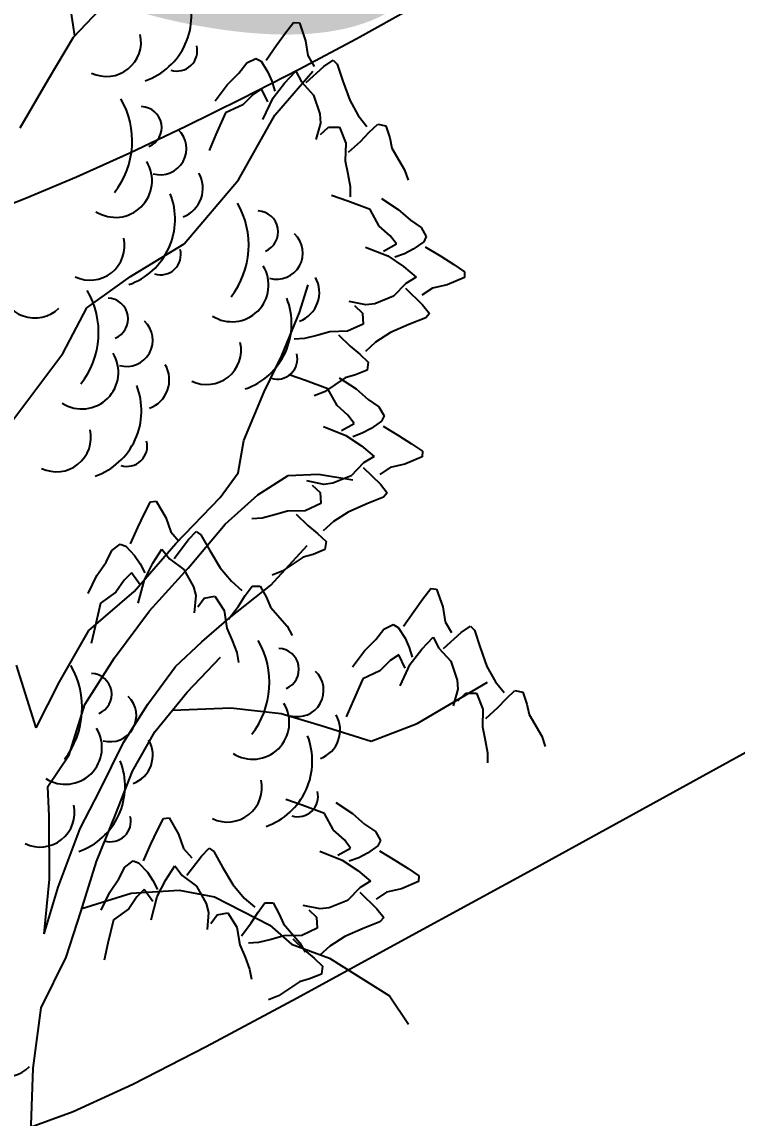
# Model space of a CAD drawing. Header units: millimetres. Extents: x 524954 to 526204, y 9523489 to 9524010.
# Drawn here: x 525511.42 to 525516.23, y 9523564.53 to 9523571.91 of the extents above; entities that cross this region are included whole.
import ezdxf
from ezdxf.enums import TextEntityAlignment as Align

# ---------------------------------------------------------------- set-up
doc = ezdxf.new("R2010")
doc.units = ezdxf.units.MM
doc.linetypes.add('ACAD_ISO12W100', pattern=[21, 12, -3, 0, -3, 0, -3])
for name, color, linetype in [('Arbre', 34, 'ACAD_ISO12W100'), ('CN_01_00', 3, 'Continuous'), ('CN_10_00', 1, 'Continuous'), ('Route - Route de la corniche de Brazzaville - Textes - Tabulations', 1, 'Continuous')]:
    doc.layers.add(name, color=color, linetype=linetype)
doc.styles.add('Affichages route', font='arial.ttf', dxfattribs={"height": 0.5})

# ---------------------------------------------------------------- blocks, each defined once
blk = doc.blocks.new('v088')
at = {"linetype": 'Continuous'}
for p, q in [((0.3448, 10.1217), (0.2693, 10.6145)), ((0.3358, 10.1122), (0.6339, 10.4293)), ((0.1676, 9.8288), (0.3358, 10.1122)), ((1.6901, 9.587), (1.945, 9.8846)), ((-0.0246, 9.5014), (0.1676, 9.8288)), ((1.4442, 9.1527), (1.6901, 9.587)), ((1.08, 8.7222), (1.4442, 9.1527)), ((0.7177, 8.5032), (1.08, 8.7222)), ((0.4236, 8.2918), (0.7177, 8.5032)), ((1.8546, 8.2596), (1.9129, 8.4473)), ((0.2621, 7.9837), (0.4236, 8.2918)), ((1.7363, 7.971), (1.8546, 8.2596)), ((-0.0934, 7.5087), (0.2621, 7.9837)), ((1.617, 7.726), (1.7363, 7.971)), ((1.4808, 7.3998), (1.617, 7.726)), ((1.4418, 7.1813), (1.4808, 7.3998)), ((1.3209, 7.0171), (1.4418, 7.1813)), ((1.5755, 7.0348), (1.778, 7.1634)), ((1.778, 7.1634), (1.983, 7.1739)), ((1.983, 7.1739), (2.2139, 7.1352)), ((1.0227, 6.7061), (1.3209, 7.0171)), ((1.3557, 6.8374), (1.5755, 7.0348)), ((1.107, 6.54), (1.3557, 6.8374)), ((0.7433, 6.3831), (1.0227, 6.7061)), ((1.6628, 6.4272), (1.906, 6.6935)), ((0.8455, 6.2546), (1.107, 6.54)), ((1.3814, 6.2037), (1.6628, 6.4272)), ((0.4379, 6.1217), (0.7433, 6.3831)), ((0.6096, 5.9388), (0.8455, 6.2546)), ((1.1982, 6.0444), (1.3814, 6.2037)), ((0.2399, 5.7756), (0.4379, 6.1217)), ((1.0213, 5.879), (1.1982, 6.0444)), ((0.4109, 5.6237), (0.6096, 5.9388)), ((1.0995, 5.7065), (1.3247, 5.9413)), ((0.0846, 5.4676), (-0.0486, 5.8877)), ((0.8338, 5.6263), (1.0213, 5.879)), ((0.0846, 5.4676), (0.2399, 5.7756)), ((2.6462, 5.4963), (3.1193, 5.7735)), ((0.8812, 5.4407), (1.0995, 5.7065)), ((0.3061, 5.2857), (0.4109, 5.6237)), ((0.6713, 5.3679), (0.8338, 5.6263)), ((1.0006, 5.5861), (1.394, 5.6007)), ((1.394, 5.6007), (1.7306, 5.5642)), ((1.7306, 5.5642), (1.9997, 5.4827)), ((1.9997, 5.4827), (2.3377, 5.3779)), ((2.3377, 5.3779), (2.6462, 5.4963)), ((0.7312, 5.1764), (0.8812, 5.4407)), ((0.5102, 5.0412), (0.6713, 5.3679)), ((0.1613, 5.0712), (0.3061, 5.2857)), ((0.6191, 4.888), (0.7312, 5.1764)), ((0.1717, 4.8724), (0.1613, 5.0712)), ((0.3786, 4.7897), (0.5102, 5.0412)), ((0.1743, 4.4496), (0.1717, 4.8724)), ((0.489, 4.5681), (0.6191, 4.888)), ((0.2314, 4.3948), (0.3786, 4.7897)), ((0.3841, 4.2301), (0.489, 4.5681)), ((0.1384, 4.0819), (0.1743, 4.4496)), ((0.1384, 4.0819), (0.2314, 4.3948)), ((0.3911, 4.2526), (0.7235, 4.3553)), ((0.7235, 4.3553), (1.0465, 4.3745)), ((1.0465, 4.3745), (1.2838, 4.3297)), ((1.2838, 4.3297), (1.6547, 4.1385)), ((0.2848, 3.9233), (0.3841, 4.2301)), ((1.6547, 4.1385), (1.8004, 4.0109)), ((1.8004, 4.0109), (2.0573, 3.9168)), ((0.1177, 3.584), (0.2848, 3.9233)), ((2.0573, 3.9168), (2.4606, 3.664)), ((2.4606, 3.664), (2.589, 3.4739)), ((0.064, 3.1786), (0.1177, 3.584)), ((0.0445, 2.6247), (0.064, 3.1786))]:
    blk.add_line(p, q, dxfattribs=at)
at = {"color": 3, "linetype": 'Continuous'}
for p, q in [((1.7617, 10.1424), (1.8156, 10.2117)), ((1.8156, 10.2117), (1.8541, 10.2078)), ((1.8541, 10.2078), (1.8964, 10.0886)), ((1.7002, 10.0578), (1.7617, 10.1424)), ((1.631, 9.9578), (1.7002, 10.0578)), ((1.8964, 10.0886), (1.9118, 9.9886)), ((1.5002, 9.9386), (1.5617, 9.9693)), ((1.5617, 9.9693), (1.5963, 9.9501)), ((1.9118, 9.9886), (1.9541, 9.9155)), ((2.0195, 9.9155), (2.081, 9.9578)), ((2.081, 9.9578), (2.1079, 9.9309)), ((1.4463, 9.8693), (1.5002, 9.9386)), ((1.5963, 9.9501), (1.6425, 9.877)), ((1.7541, 9.8039), (1.831, 9.8847)), ((1.831, 9.8847), (1.8695, 9.8116)), ((1.9002, 9.8078), (2.0195, 9.9155)), ((2.1079, 9.9309), (2.1464, 9.8155)), ((1.3694, 9.7924), (1.4463, 9.8693)), ((1.6425, 9.877), (1.6694, 9.8155)), ((1.6694, 9.8155), (1.6887, 9.7501)), ((1.8695, 9.8116), (1.9502, 9.7232)), ((2.1464, 9.8155), (2.1926, 9.6885)), ((1.2886, 9.6847), (1.3694, 9.7924)), ((1.6002, 9.7655), (1.5425, 9.727)), ((1.6425, 9.677), (1.6002, 9.7655)), ((1.6771, 9.7039), (1.7541, 9.8039)), ((1.5425, 9.727), (1.4733, 9.6578)), ((1.6079, 9.5578), (1.6771, 9.7039)), ((1.9502, 9.7232), (1.9925, 9.5962)), ((2.1926, 9.6885), (2.2503, 9.5847)), ((1.3579, 9.6039), (1.2925, 9.4577)), ((1.4733, 9.6578), (1.3579, 9.6039)), ((1.9925, 9.5962), (1.9964, 9.5347)), ((2.2503, 9.5847), (2.308, 9.5116)), ((1.9964, 9.5347), (1.9656, 9.4231)), ((2.3233, 9.4731), (2.381, 9.527)), ((2.381, 9.527), (2.4349, 9.5154)), ((2.4349, 9.5154), (2.4618, 9.4347)), ((1.2925, 9.4577), (1.2463, 9.35)), ((1.9964, 9.4577), (2.0502, 9.5077)), ((2.0502, 9.5077), (2.1233, 9.5077)), ((2.1233, 9.5077), (2.1656, 9.4)), ((2.2657, 9.4116), (2.3233, 9.4731)), ((2.1656, 9.4), (2.1618, 9.2808)), ((2.1849, 9.3385), (2.2657, 9.4116)), ((2.4618, 9.4347), (2.4772, 9.3654)), ((2.4772, 9.3654), (2.5618, 9.2193)), ((2.1618, 9.2808), (2.181, 9.1923)), ((2.5618, 9.2193), (2.5849, 9.15)), ((2.181, 9.1923), (2.1964, 9.1077)), ((2.1964, 9.1077), (2.1964, 9.0385)), ((2.1801, 9.009), (2.0697, 9.0483)), ((2.3301, 8.953), (2.1801, 9.009)), ((2.4064, 9.0272), (2.519, 8.9533)), ((2.3912, 8.8412), (2.3301, 8.953)), ((2.519, 8.9533), (2.6006, 8.8814)), ((2.6006, 8.8814), (2.6731, 8.832)), ((2.4646, 8.7765), (2.3912, 8.8412)), ((2.5067, 8.7213), (2.4646, 8.7765)), ((2.6731, 8.832), (2.7077, 8.7725)), ((2.2998, 8.7005), (2.4501, 8.6406)), ((2.421, 8.6735), (2.5067, 8.7213)), ((2.6907, 8.7368), (2.6207, 8.6861)), ((2.7077, 8.7725), (2.6907, 8.7368)), ((2.7005, 8.7027), (2.8047, 8.6399)), ((2.4501, 8.6406), (2.5548, 8.5702)), ((2.5609, 8.6554), (2.4969, 8.632)), ((2.6207, 8.6861), (2.5609, 8.6554)), ((2.8047, 8.6399), (2.8931, 8.5838)), ((2.5548, 8.5702), (2.6402, 8.4985)), ((2.8931, 8.5838), (2.9656, 8.5345)), ((2.6402, 8.4985), (2.5697, 8.4555)), ((2.9641, 8.4958), (2.8478, 8.4461)), ((2.9656, 8.5345), (2.9641, 8.4958)), ((2.5697, 8.4555), (2.4865, 8.3693)), ((2.5678, 8.4245), (2.6828, 8.3123)), ((2.749, 8.4244), (2.6787, 8.3776)), ((2.8478, 8.4461), (2.749, 8.4244)), ((2.3013, 8.3113), (2.188, 8.335)), ((2.4865, 8.3693), (2.3625, 8.3191)), ((2.2245, 8.3065), (2.2778, 8.2559)), ((2.3625, 8.3191), (2.3013, 8.3113)), ((2.6828, 8.3123), (2.7289, 8.2536)), ((2.2778, 8.2559), (2.2824, 8.183)), ((2.7037, 8.225), (2.591, 8.1793)), ((2.7289, 8.2536), (2.7037, 8.225)), ((2.0584, 8.1303), (1.9713, 8.1055)), ((2.1776, 8.1339), (2.0584, 8.1303)), ((2.1174, 8.1109), (2.1954, 8.0349)), ((2.2824, 8.183), (2.1776, 8.1339)), ((2.4672, 8.1253), (2.3672, 8.0611)), ((2.591, 8.1793), (2.4672, 8.1253)), ((1.8878, 8.0848), (1.8187, 8.0804)), ((1.9713, 8.1055), (1.8878, 8.0848)), ((2.3672, 8.0611), (2.2979, 7.9989)), ((2.1954, 8.0349), (2.2605, 7.9811)), ((2.2605, 7.9811), (2.3179, 7.927)), ((2.3179, 7.927), (2.3098, 7.8725)), ((1.8965, 7.8022), (1.7861, 7.8414)), ((2.1627, 7.8208), (2.0222, 7.7271)), ((2.1227, 7.8203), (2.2353, 7.7465)), ((2.2308, 7.8405), (2.1627, 7.8208)), ((2.3098, 7.8725), (2.2308, 7.8405)), ((2.0465, 7.7461), (1.8965, 7.8022)), ((2.1075, 7.6343), (2.0465, 7.7461)), ((2.2353, 7.7465), (2.3169, 7.6746)), ((2.0222, 7.7271), (1.9545, 7.6997)), ((2.3169, 7.6746), (2.3894, 7.6252)), ((2.1809, 7.5696), (2.1075, 7.6343)), ((2.3894, 7.6252), (2.424, 7.5657)), ((2.223, 7.5144), (2.1809, 7.5696)), ((2.407, 7.5299), (2.337, 7.4793)), ((2.424, 7.5657), (2.407, 7.5299)), ((2.0162, 7.4937), (2.1664, 7.4338)), ((2.1373, 7.4666), (2.223, 7.5144)), ((2.2772, 7.4485), (2.2132, 7.4252)), ((2.337, 7.4793), (2.2772, 7.4485)), ((2.4169, 7.4959), (2.521, 7.4331)), ((2.1664, 7.4338), (2.2711, 7.3633)), ((2.521, 7.4331), (2.6094, 7.377)), ((2.6094, 7.377), (2.6819, 7.3276)), ((2.2711, 7.3633), (2.3565, 7.2916)), ((2.6819, 7.3276), (2.6805, 7.289)), ((2.286, 7.2486), (2.2028, 7.1624)), ((2.3565, 7.2916), (2.286, 7.2486)), ((2.5641, 7.2392), (2.4653, 7.2176)), ((2.6805, 7.289), (2.5641, 7.2392)), ((2.2028, 7.1624), (2.0788, 7.1122)), ((2.2841, 7.2177), (2.3991, 7.1055)), ((2.4653, 7.2176), (2.395, 7.1707)), ((2.0176, 7.1045), (1.9044, 7.1282)), ((1.9408, 7.0996), (1.9941, 7.049)), ((2.0788, 7.1122), (2.0176, 7.1045)), ((2.3991, 7.1055), (2.4452, 7.0467)), ((1.9941, 7.049), (1.9988, 6.9761)), ((2.4201, 7.0181), (2.3073, 6.9725)), ((2.4452, 7.0467), (2.4201, 7.0181)), ((0.8128, 6.9092), (0.8527, 6.9872)), ((0.8527, 6.9872), (0.8913, 6.9906)), ((0.8913, 6.9906), (0.9551, 6.8814)), ((1.9988, 6.9761), (1.8939, 6.9271)), ((2.3073, 6.9725), (2.1835, 6.9184)), ((0.7681, 6.8145), (0.8128, 6.9092)), ((0.9551, 6.8814), (0.9888, 6.786)), ((1.6041, 6.8779), (1.535, 6.8736)), ((1.6876, 6.8986), (1.6041, 6.8779)), ((1.7747, 6.9234), (1.6876, 6.8986)), ((1.8939, 6.9271), (1.7747, 6.9234)), ((1.8337, 6.904), (1.9118, 6.828)), ((2.1835, 6.9184), (2.0835, 6.8543)), ((0.7187, 6.7034), (0.7681, 6.8145)), ((0.9888, 6.786), (1.0441, 6.7221)), ((1.1083, 6.7343), (1.1609, 6.7873)), ((1.1609, 6.7873), (1.1923, 6.7659)), ((1.9118, 6.828), (1.9768, 6.7743)), ((2.0835, 6.8543), (2.0142, 6.7921)), ((1.0112, 6.6062), (1.1083, 6.7343)), ((1.1923, 6.7659), (1.2517, 6.6597)), ((1.9768, 6.7743), (2.0342, 6.7201)), ((2.0342, 6.7201), (2.0261, 6.6656)), ((0.5538, 6.582), (0.5938, 6.6601)), ((0.5938, 6.6601), (0.6485, 6.7018)), ((0.6485, 6.7018), (0.6861, 6.6893)), ((0.6861, 6.6893), (0.7451, 6.6262)), ((0.8684, 6.5752), (0.9289, 6.6689)), ((0.9289, 6.6689), (0.9803, 6.6043)), ((1.2517, 6.6597), (1.3207, 6.5436)), ((2.0261, 6.6656), (1.9472, 6.6337)), ((0.4926, 6.4921), (0.5538, 6.582)), ((0.7451, 6.6262), (0.7831, 6.5707)), ((0.7831, 6.5707), (0.8142, 6.5101)), ((0.8114, 6.4626), (0.8684, 6.5752)), ((0.9803, 6.6043), (1.0762, 6.5324)), ((1.879, 6.6139), (1.7385, 6.5203)), ((1.9472, 6.6337), (1.879, 6.6139)), ((0.4333, 6.3712), (0.4926, 6.4921)), ((0.7244, 6.5087), (0.6749, 6.4601)), ((0.7824, 6.4297), (0.7244, 6.5087)), ((1.0762, 6.5324), (1.1414, 6.4156)), ((1.3207, 6.5436), (1.3968, 6.4523)), ((1.7385, 6.5203), (1.6708, 6.4929)), ((0.6749, 6.4601), (0.6198, 6.3792)), ((0.7707, 6.306), (0.8114, 6.4626)), ((1.1414, 6.4156), (1.1567, 6.3559)), ((1.3968, 6.4523), (1.4671, 6.3913)), ((1.4894, 6.3564), (1.536, 6.4201)), ((1.536, 6.4201), (1.5911, 6.4188)), ((1.5911, 6.4188), (1.6326, 6.3444)), ((0.6198, 6.3792), (0.5164, 6.3047)), ((1.1567, 6.3559), (1.1472, 6.2405)), ((1.2146, 6.3394), (1.2864, 6.3531)), ((1.2864, 6.3531), (1.3481, 6.2552)), ((1.4442, 6.2852), (1.4894, 6.3564)), ((1.6326, 6.3444), (1.6606, 6.2793)), ((2.6849, 6.3343), (2.7388, 6.4036)), ((2.7388, 6.4036), (2.7772, 6.3997)), ((2.7772, 6.3997), (2.8196, 6.2805)), ((0.5164, 6.3047), (0.4795, 6.1489)), ((1.171, 6.2803), (1.2146, 6.3394)), ((1.3784, 6.1983), (1.4442, 6.2852)), ((1.6606, 6.2793), (1.771, 6.1515)), ((2.6234, 6.2497), (2.6849, 6.3343)), ((2.8196, 6.2805), (2.8349, 6.1805)), ((1.3481, 6.2552), (1.3665, 6.1373)), ((2.5541, 6.1497), (2.6234, 6.2497)), ((0.4795, 6.1489), (0.4542, 6.0345)), ((1.3665, 6.1373), (1.4019, 6.054)), ((1.771, 6.1515), (1.8066, 6.0878)), ((2.3695, 6.0612), (2.4234, 6.1305)), ((2.4234, 6.1305), (2.4849, 6.1612)), ((2.4849, 6.1612), (2.5195, 6.142)), ((2.5195, 6.142), (2.5657, 6.0689)), ((2.8349, 6.1805), (2.8773, 6.1074)), ((2.9427, 6.1074), (3.0042, 6.1497)), ((3.0042, 6.1497), (3.0311, 6.1228)), ((3.0311, 6.1228), (3.0696, 6.0074)), ((1.4019, 6.054), (1.4328, 5.9737)), ((2.2926, 5.9843), (2.3695, 6.0612)), ((2.5657, 6.0689), (2.5926, 6.0074)), ((2.6772, 5.9958), (2.7542, 6.0766)), ((2.7542, 6.0766), (2.7926, 6.0035)), ((2.8234, 5.9997), (2.9427, 6.1074)), ((1.4328, 5.9737), (1.4458, 5.9057)), ((2.2118, 5.8766), (2.2926, 5.9843)), ((2.5926, 6.0074), (2.6118, 5.942)), ((2.6003, 5.8958), (2.6772, 5.9958)), ((2.7926, 6.0035), (2.8734, 5.9151)), ((3.0696, 6.0074), (3.1158, 5.8804)), ((2.4657, 5.9189), (2.3964, 5.8497)), ((2.5234, 5.9574), (2.4657, 5.9189)), ((2.5657, 5.8689), (2.5234, 5.9574)), ((2.8734, 5.9151), (2.9157, 5.7881)), ((2.3964, 5.8497), (2.281, 5.7958)), ((2.5311, 5.7497), (2.6003, 5.8958)), ((3.1158, 5.8804), (3.1734, 5.7766)), ((2.281, 5.7958), (2.2156, 5.6496)), ((2.9157, 5.7881), (2.9196, 5.7266)), ((3.1734, 5.7766), (3.2311, 5.7035)), ((2.9196, 5.7266), (2.8888, 5.615)), ((2.9196, 5.6496), (2.9734, 5.6996)), ((2.9734, 5.6996), (3.0465, 5.6996)), ((3.0465, 5.6996), (3.0888, 5.5919)), ((3.2465, 5.665), (3.3042, 5.7189)), ((3.3042, 5.7189), (3.3581, 5.7073)), ((3.3581, 5.7073), (3.385, 5.6266)), ((2.2156, 5.6496), (2.1695, 5.5419)), ((3.1081, 5.5304), (3.1888, 5.6035)), ((3.1888, 5.6035), (3.2465, 5.665)), ((3.385, 5.6266), (3.4004, 5.5573)), ((3.0888, 5.5919), (3.085, 5.4727)), ((3.4004, 5.5573), (3.485, 5.4112)), ((3.085, 5.4727), (3.1042, 5.3842)), ((3.1042, 5.3842), (3.1196, 5.2996)), ((3.485, 5.4112), (3.5081, 5.3419)), ((3.1196, 5.2996), (3.1196, 5.2304)), ((1.8724, 4.9461), (1.762, 4.9854)), ((2.0224, 4.89), (1.8724, 4.9461)), ((2.0987, 4.9642), (2.2113, 4.8904)), ((2.0834, 4.7783), (2.0224, 4.89)), ((2.2113, 4.8904), (2.2929, 4.8185)), ((0.8993, 4.7791), (0.9393, 4.8572)), ((0.9393, 4.8572), (0.9778, 4.8606)), ((0.9778, 4.8606), (1.0416, 4.7513)), ((2.2929, 4.8185), (2.3654, 4.7691)), ((0.8546, 4.6845), (0.8993, 4.7791)), ((1.0416, 4.7513), (1.0754, 4.656)), ((2.1569, 4.7135), (2.0834, 4.7783)), ((2.3654, 4.7691), (2.4, 4.7096)), ((0.8053, 4.5733), (0.8546, 4.6845)), ((1.0754, 4.656), (1.1306, 4.592)), ((1.1948, 4.6042), (1.2474, 4.6573)), ((1.2474, 4.6573), (1.2789, 4.6359)), ((2.1133, 4.6106), (2.1989, 4.6584)), ((2.1989, 4.6584), (2.1569, 4.7135)), ((2.383, 4.6739), (2.3129, 4.6232)), ((2.4, 4.7096), (2.383, 4.6739)), ((0.6804, 4.53), (0.7351, 4.5718)), ((0.7351, 4.5718), (0.7727, 4.5593)), ((1.0978, 4.4762), (1.1948, 4.6042)), ((1.2789, 4.6359), (1.3382, 4.5297)), ((1.9921, 4.6376), (2.1424, 4.5777)), ((2.1424, 4.5777), (2.247, 4.5072)), ((2.2532, 4.5924), (2.1892, 4.5691)), ((2.3129, 4.6232), (2.2532, 4.5924)), ((2.3928, 4.6398), (2.497, 4.577)), ((2.497, 4.577), (2.5853, 4.5209)), ((0.6404, 4.452), (0.6804, 4.53)), ((0.7727, 4.5593), (0.8317, 4.4961)), ((0.9549, 4.4451), (1.0154, 4.5388)), ((1.0154, 4.5388), (1.0668, 4.4742)), ((1.3382, 4.5297), (1.4072, 4.4136)), ((2.247, 4.5072), (2.3325, 4.4356)), ((2.5853, 4.5209), (2.6578, 4.4715)), ((0.5791, 4.362), (0.6404, 4.452)), ((0.8317, 4.4961), (0.8696, 4.4407)), ((0.8696, 4.4407), (0.9007, 4.38)), ((0.898, 4.3325), (0.9549, 4.4451)), ((1.0668, 4.4742), (1.1627, 4.4024)), ((2.3325, 4.4356), (2.262, 4.3926)), ((2.6564, 4.4329), (2.5401, 4.3831)), ((2.6578, 4.4715), (2.6564, 4.4329)), ((0.5199, 4.2411), (0.5791, 4.362)), ((0.8109, 4.3786), (0.7614, 4.3301)), ((0.869, 4.2996), (0.8109, 4.3786)), ((1.1627, 4.4024), (1.228, 4.2856)), ((1.4072, 4.4136), (1.4833, 4.3223)), ((2.262, 4.3926), (2.1788, 4.3064)), ((2.2601, 4.3616), (2.3751, 4.2494)), ((2.4412, 4.3615), (2.371, 4.3146)), ((2.5401, 4.3831), (2.4412, 4.3615)), ((0.7614, 4.3301), (0.7063, 4.2491)), ((0.8572, 4.176), (0.898, 4.3325)), ((1.228, 4.2856), (1.2432, 4.2258)), ((1.4833, 4.3223), (1.5536, 4.2613)), ((1.5759, 4.2264), (1.6226, 4.29)), ((1.6226, 4.29), (1.6776, 4.2887)), ((1.6776, 4.2887), (1.7191, 4.2144)), ((2.1788, 4.3064), (2.0548, 4.2561)), ((0.7063, 4.2491), (0.603, 4.1747)), ((1.2432, 4.2258), (1.2338, 4.1105)), ((1.2576, 4.1502), (1.3011, 4.2094)), ((1.3011, 4.2094), (1.373, 4.223)), ((1.373, 4.223), (1.4346, 4.1251)), ((1.5307, 4.1551), (1.5759, 4.2264)), ((1.7191, 4.2144), (1.7472, 4.1493)), ((1.9936, 4.2484), (1.8803, 4.2721)), ((1.9168, 4.2436), (1.9701, 4.193)), ((2.0548, 4.2561), (1.9936, 4.2484)), ((2.3751, 4.2494), (2.4212, 4.1906)), ((0.603, 4.1747), (0.566, 4.0189)), ((1.465, 4.0683), (1.5307, 4.1551)), ((1.7472, 4.1493), (1.8576, 4.0214)), ((1.9701, 4.193), (1.9747, 4.12)), ((2.396, 4.1621), (2.2833, 4.1164)), ((2.4212, 4.1906), (2.396, 4.1621)), ((1.4346, 4.1251), (1.4531, 4.0073)), ((1.7506, 4.0673), (1.6636, 4.0426)), ((1.8699, 4.071), (1.7506, 4.0673)), ((1.9747, 4.12), (1.8699, 4.071)), ((2.1595, 4.0623), (2.0595, 3.9982)), ((2.2833, 4.1164), (2.1595, 4.0623)), ((0.566, 4.0189), (0.5407, 3.9045)), ((1.4531, 4.0073), (1.4885, 3.9239)), ((1.5801, 4.0219), (1.511, 4.0175)), ((1.6636, 4.0426), (1.5801, 4.0219)), ((1.8097, 4.0479), (1.8877, 3.9719)), ((1.8576, 4.0214), (1.8932, 3.9577)), ((2.0595, 3.9982), (1.9902, 3.936)), ((1.4885, 3.9239), (1.5194, 3.8437)), ((1.8877, 3.9719), (1.9528, 3.9182)), ((1.9528, 3.9182), (2.0102, 3.864)), ((1.5194, 3.8437), (1.5323, 3.7756)), ((2.0102, 3.864), (2.002, 3.8096)), ((1.9231, 3.7776), (1.855, 3.7579)), ((2.002, 3.8096), (1.9231, 3.7776)), ((1.855, 3.7579), (1.7144, 3.6642)), ((1.7144, 3.6642), (1.6468, 3.6368))]:
    blk.add_line(p, q, dxfattribs=at)
for centre, major_axis, start_param, end_param in [((0.6623, 10.2582), (-0.3298, 0.3298), 2.69514, 4.302022), ((0.5573, 10.0804), (0.1641, 0.1641), 3.478918, 5.717341), ((1.0314, 10.0206), (0.0964, 0.0964), 3.62262, 5.745019), ((0.1648, 9.4153), (0.3995, 0.3995), 4.836335, 6.022049), ((0.7881, 9.5054), (-0.099, 0.099), 2.746913, 5.46049), ((0.9181, 9.3628), (0.1246, 0.1246), 3.651933, 6.315792), ((0.617, 9.1466), (-0.1741, 0.1741), 1.793126, 4.475865), ((1.0008, 9.0963), (-0.1445, 0.1445), 2.713295, 4.448408), ((0.5518, 8.8878), (-0.3298, 0.3298), 2.69514, 4.302022), ((0.9486, 8.7133), (-0.3995, 0.3995), 3.265538, 4.451253), ((1.5719, 8.8034), (0.099, 0.099), 4.31771, 7.031286), ((1.7019, 8.6608), (0.1246, 0.1246), 3.651933, 6.315792), ((0.4467, 8.71), (-0.1641, 0.1641), 1.908121, 4.146545), ((0.9208, 8.6502), (0.0964, 0.0964), 3.62262, 5.745019), ((1.4008, 8.4446), (0.1741, 0.1741), 3.363922, 6.046661), ((1.7845, 8.3943), (-0.1445, 0.1445), 2.713295, 4.448408), ((0.0741, 8.4554), (0.1641, 0.1641), 2.463212, 4.701636), ((-0.0612, 8.1267), (-0.3995, 0.3995), 3.265538, 4.451253), ((0.5622, 8.2168), (0.099, 0.099), 4.31771, 7.031286), ((1.3355, 8.1858), (-0.3298, 0.3298), 2.69514, 4.302022), ((0.6922, 8.0742), (-0.1246, 0.1246), 2.081137, 4.744996), ((1.2305, 8.008), (0.1641, 0.1641), 3.478918, 5.717341), ((0.391, 7.858), (0.1741, 0.1741), 3.363922, 6.046661), ((1.7045, 7.9482), (-0.0964, 0.0964), 2.051824, 4.174223), ((0.7748, 7.8077), (-0.1445, 0.1445), 2.713295, 4.448408), ((0.3258, 7.5992), (0.3298, 0.3298), 4.265936, 5.872819), ((0.2207, 7.4214), (0.1641, 0.1641), 3.478918, 5.717341), ((0.6948, 7.3616), (-0.0964, 0.0964), 2.051824, 4.174223), ((1.088, 5.7707), (-0.3995, 0.3995), 3.265538, 4.451253), ((1.7113, 5.8608), (0.099, 0.099), 4.31771, 7.031286), ((-0.1718, 5.6024), (0.3995, 0.3995), 4.836335, 6.022049), ((0.4516, 5.6925), (0.099, 0.099), 4.31771, 7.031286), ((1.8413, 5.7182), (-0.1246, 0.1246), 2.081137, 4.744996), ((0.5816, 5.5499), (0.1246, 0.1246), 3.651933, 6.315792), ((1.5402, 5.502), (0.1741, 0.1741), 3.363922, 6.046661), ((1.924, 5.4517), (-0.1445, 0.1445), 2.713295, 4.448408), ((0.2804, 5.3337), (0.1741, 0.1741), 3.363922, 6.046661), ((0.6642, 5.2834), (-0.1445, 0.1445), 2.713295, 4.448408), ((1.4749, 5.2432), (0.3298, 0.3298), 4.265936, 5.872819), ((0.2152, 5.0749), (-0.3298, 0.3298), 2.69514, 4.302022), ((1.3699, 5.0654), (-0.1641, 0.1641), 1.908121, 4.146545), ((1.844, 5.0056), (-0.0964, 0.0964), 2.051824, 4.174223), ((0.1101, 4.8971), (-0.1641, 0.1641), 1.908121, 4.146545), ((0.5842, 4.8373), (0.0964, 0.0964), 3.62262, 5.745019), ((-0.1231, 3.3539), (0.1641, 0.1641), 2.463212, 4.701636)]:
    blk.add_ellipse(centre, major_axis=major_axis, ratio=1, start_param=start_param, end_param=end_param, dxfattribs=at)

msp = doc.modelspace()

# ---------------------------------------------------------------- linework, layer by layer
at = {"layer": 'CN_01_00', "elevation": 271, "flags": 128}
msp.add_lwpolyline([(525508.5671, 9523570.2953), (525508.8749, 9523570.266), (525509.1525, 9523570.2442), (525509.4118, 9523570.2341), (525509.6646, 9523570.2396), (525509.9226, 9523570.265), (525510.1955, 9523570.3133), (525510.4846, 9523570.3842), (525510.7893, 9523570.4761), (525511.1088, 9523570.5877), (525511.4424, 9523570.7174), (525511.7892, 9523570.864), (525512.1487, 9523571.026), (525512.5199, 9523571.2019), (525512.9014, 9523571.3902), (525513.2883, 9523571.5885), (525513.6749, 9523571.7943), (525514.0557, 9523572.0051)], dxfattribs=at)
at = {"layer": 'CN_10_00', "elevation": 270, "flags": 128}
msp.add_lwpolyline([(525511.4354, 9523564.4553), (525511.7686, 9523564.5775), (525512.1686, 9523564.7617), (525512.6618, 9523565.0145), (525513.2743, 9523565.3429), (525514.0219, 9523565.749), (525514.8773, 9523566.2165), (525515.8029, 9523566.7244), (525516.761, 9523567.2518)], dxfattribs=at)

# ---------------------------------------------------------------- block references
at = {"layer": 'Arbre'}
msp.add_blockref('v088', (525511.435, 9523561.691), dxfattribs=at)

# ---------------------------------------------------------------- texts
at = {"layer": 'Route - Route de la corniche de Brazzaville - Textes - Tabulations', "style": 'Affichages route'}
msp.add_text('350.0', height=3, rotation=259.49755, dxfattribs=at).set_placement((525514.4668, 9523582.034), align=Align.MIDDLE_LEFT)

doc.saveas('drawing.dxf')
